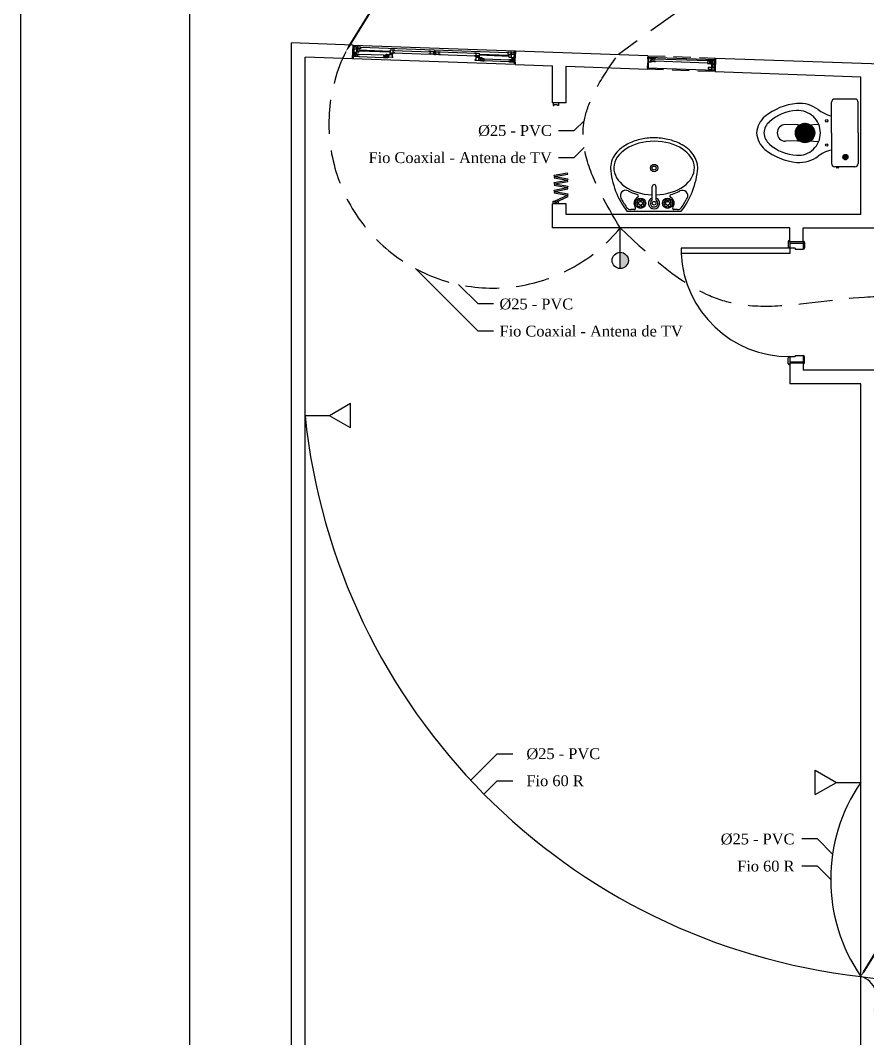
# Model space of a CAD drawing. Header units: millimetres. Extents: x 8900 to 13100, y 733 to 2533.
# Drawn here: x 8900 to 9525, y 1175 to 1927 of the extents above; entities that cross this region are included whole.
import ezdxf
from ezdxf.enums import TextEntityAlignment as Align

# ---------------------------------------------------------------- set-up
doc = ezdxf.new("R2010")
doc.units = ezdxf.units.MM
doc.linetypes.add('DASHED', pattern=[19.05, 12.7, -6.35])
doc.linetypes.add('HIDDEN', pattern=[0.375, 0.25, -0.125])
for name, color, linetype in [('001 - 0.350 Color', 1, 'Continuous'), ('002 - 0.150', 2, 'Continuous'), ('003 - 0.250', 3, 'Continuous'), ('004 - 0.350', 4, 'Continuous'), ('005 - 0.350 Color', 5, 'Continuous'), ('010 - 0.050', 10, 'Continuous'), ('014 - 1.000', 14, 'Continuous')]:
    doc.layers.add(name, color=color, linetype=linetype)
doc.styles.add('style1', font='BOOKOS.TTF')

msp = doc.modelspace()

# ---------------------------------------------------------------- hatches: boundary and pattern name
at = {"layer": '001 - 0.350 Color', "ltscale": 2.5}
msp.add_hatch(color=256, dxfattribs=at).paths.add_polyline_path([(9342.25, 1743.44, 1), (9342.25, 1755.44)])

# ---------------------------------------------------------------- linework, layer by layer
at = {"layer": '001 - 0.350 Color', "linetype": 'HIDDEN', "ltscale": 100}
msp.add_line((9446.07, 1977.23), (9340.86, 1901.46), dxfattribs=at)
at = {"layer": '001 - 0.350 Color', "ltscale": 2.5}
for p, q in [((9342.25, 1755.44), (9342.25, 1773.44)), ((9342.25, 1743.44), (9342.25, 1755.44))]:
    msp.add_line(p, q, dxfattribs=at)
msp.add_circle((9342.25, 1749.44), 6, dxfattribs=at)
at = {"layer": '001 - 0.350 Color', "linetype": 'HIDDEN', "ltscale": 100}
msp.add_arc((9248.5, 1850.16), 121.14, 153.86929, 320.70481, dxfattribs=at)
msp.add_open_spline([(9342.25, 1773.44), (9331.74, 1791.15), (9311.06, 1826), (9313.56, 1864.83), (9340.86, 1901.46)], degree=3, knots=[0, 0, 0, 0, 59.852186, 117.843369, 117.843369, 117.843369, 117.843369], dxfattribs=at)
msp.add_spline([(9342.25, 1773.44), (9421.91, 1718.8), (9555.57, 1721.27), (9657.25, 1658.44)], degree=3, dxfattribs=at)
at = {"layer": '002 - 0.150'}
for p, q in [((8899.75, 2184.45), (8899.75, 766.44)), ((9477.25, 1763.24), (9467.25, 1763.24)), ((9477.25, 1673.64), (9467.25, 1673.64))]:
    msp.add_line(p, q, dxfattribs=at)
at = {"layer": '002 - 0.150', "ltscale": 2.5}
for p, q in [((9099.75, 1057.94), (9099.75, 1909.94)), ((9145.13, 1908.33), (9099.75, 1909.94)), ((9265.05, 1904.09), (9362.62, 1900.7)), ((9109.75, 1069.94), (9109.75, 1899.58)), ((9144.77, 1898.33), (9109.75, 1899.58)), ((9412.59, 1898.79), (9645.12, 1890.49)), ((9264.7, 1894.06), (9292.25, 1893.07)), ((9292.25, 1865.74), (9292.25, 1893.07)), ((9302.25, 1892.72), (9362.27, 1890.57)), ((9302.25, 1865.74), (9302.25, 1892.72)), ((9412.23, 1888.79), (9519.75, 1884.96)), ((9519.75, 1783.44), (9519.75, 1884.96)), ((9302.25, 1865.74), (9292.25, 1865.74)), ((9292.25, 1773.44), (9292.25, 1791.14)), ((9302.25, 1791.14), (9292.25, 1791.14)), ((9302.25, 1783.44), (9302.25, 1791.14)), ((9519.75, 1783.44), (9302.25, 1783.44)), ((9467.25, 1773.44), (9292.25, 1773.44)), ((9467.25, 1763.24), (9467.25, 1773.44)), ((9477.25, 1773.44), (9672.25, 1773.44)), ((9477.25, 1763.24), (9477.25, 1773.44)), ((9467.25, 1673.64), (9467.25, 1658.44)), ((9477.25, 1673.64), (9477.25, 1668.44)), ((9529.75, 1668.44), (9477.25, 1668.44)), ((9519.75, 1658.44), (9467.25, 1658.44)), ((9519.75, 1069.94), (9519.75, 1658.44))]:
    msp.add_line(p, q, dxfattribs=at)
at = {"layer": '002 - 0.150', "linetype": 'Continuous'}
for p, q in [((9144.77, 1898.33), (9145.13, 1908.33)), ((9264.7, 1894.06), (9265.05, 1904.09))]:
    msp.add_line(p, q, dxfattribs=at)
at = {"layer": '002 - 0.150', "linetype": 'DASHED'}
for p, q in [((9362.62, 1900.57), (9362.27, 1890.57)), ((9362.62, 1900.57), (9412.59, 1898.79)), ((9412.59, 1898.79), (9412.23, 1888.79)), ((9412.23, 1888.79), (9362.27, 1890.57))]:
    msp.add_line(p, q, dxfattribs=at)
at = {"layer": '003 - 0.250', "ltscale": 2.5}
for p, q in [((9315.79, 1852.81), (9308.29, 1845.3)), ((9296.8, 1845.3), (9308.29, 1845.3)), ((9315.66, 1832.67), (9308.29, 1825.3)), ((9296.8, 1825.3), (9308.29, 1825.3)), ((9191.16, 1743.46), (9237.34, 1697.28)), ((9222.85, 1731.77), (9237.34, 1717.28)), ((9248.83, 1717.28), (9237.34, 1717.28)), ((9248.83, 1697.28), (9237.34, 1697.28)), ((9231.95, 1365.73), (9251.56, 1385.34)), ((9251.56, 1385.34), (9263.05, 1385.34)), ((9241.75, 1355.53), (9251.56, 1365.34)), ((9251.56, 1365.34), (9263.05, 1365.34)), ((9487.71, 1322.38), (9476.22, 1322.38)), ((9498.89, 1311.19), (9487.71, 1322.38)), ((9487.71, 1302.38), (9476.22, 1302.38)), ((9497.51, 1292.57), (9487.71, 1302.38))]:
    msp.add_line(p, q, dxfattribs=at)
at = {"layer": '004 - 0.350', "ltscale": 2.5}
for points in [[(9139.75, 1903.51, 0, 7.5, 0), (9151.57, 1922.65, 1.5, 1.5, 0), (9160.44, 1937.01, 1.5, 1.5, 0)], [(9519.75, 1220.94, 0, 7.5, 0), (9531.57, 1240.09, 1.5, 1.5, 0), (9540.44, 1254.44, 1.5, 1.5, 0)]]:
    msp.add_lwpolyline(points, format="xyseb", dxfattribs=at)
at = {"layer": '005 - 0.350 Color', "ltscale": 2.5}
for p, q in [((9143.34, 1643.76), (9127.75, 1634.76)), ((9143.34, 1625.76), (9143.34, 1643.76)), ((9127.75, 1634.76), (9109.75, 1634.76)), ((9143.34, 1625.76), (9127.75, 1634.76)), ((9486.16, 1355.19), (9486.16, 1373.19)), ((9486.16, 1373.19), (9501.75, 1364.19)), ((9486.16, 1355.19), (9501.75, 1364.19)), ((9501.75, 1364.19), (9519.75, 1364.19))]:
    msp.add_line(p, q, dxfattribs=at)
for centre, radius, start, end in [((9571.48, 1682.22), 464.16, 185.86793, 263.60093), ((9576.43, 1600.07), 383.34, 261.49722, 2.89852), ((9623.99, 1292.57), 126.47, 145.50605, 214.49395), ((9514.5, 1204.35), 17.41, 331.13771, 72.46518)]:
    msp.add_arc(centre, radius, start, end, dxfattribs=at)
at = {"layer": '010 - 0.050'}
for p, q in [((9145.13, 1908.33), (9265.05, 1904.05)), ((9145.77, 1905.7), (9147.87, 1905.63)), ((9147.97, 1906.91), (9145.82, 1906.99)), ((9145.82, 1906.99), (9147.97, 1906.91)), ((9149.62, 1904.81), (9172.45, 1904)), ((9149.62, 1904.23), (9172.43, 1903.42)), ((9150.77, 1906.81), (9259.31, 1902.94)), ((9174.7, 1902.78), (9202.13, 1901.8)), ((9174.76, 1904.48), (9202.19, 1903.5)), ((9238.24, 1901.65), (9260.32, 1900.87)), ((9262.11, 1902.84), (9264.27, 1902.77)), ((9264.7, 1894.06), (9144.77, 1898.33)), ((9149.43, 1899.95), (9167.6, 1899.31)), ((9238.22, 1901.07), (9260.28, 1900.29)), ((9260.16, 1896), (9241.99, 1896.65)), ((9264.22, 1901.48), (9262.12, 1901.55)), ((9498.11, 1843.55), (9498.11, 1866.17)), ((9515.37, 1868.55), (9500.49, 1868.55)), ((9517.75, 1843.55), (9517.75, 1866.17)), ((9473.22, 1849.5), (9464.07, 1849.67)), ((9471.44, 1843.25), (9478.88, 1850.69)), ((9471.45, 1844.1), (9478.02, 1850.67)), ((9471.46, 1842.97), (9479.16, 1850.67)), ((9471.61, 1841.98), (9480.14, 1850.52)), ((9471.7, 1845.48), (9476.64, 1850.43)), ((9471.86, 1841.1), (9481.02, 1850.26)), ((9472.21, 1840.31), (9481.81, 1849.92)), ((9472.63, 1839.6), (9482.53, 1849.5)), ((9472.72, 1847.64), (9474.49, 1849.41)), ((9473.12, 1838.95), (9483.18, 1849.01)), ((9473.22, 1848.98), (9488.63, 1849.99)), ((9473.22, 1849.5), (9478.09, 1849.83)), ((9474.66, 1849.53), (9474.92, 1849.27)), ((9475.38, 1849.94), (9476.62, 1848.7)), ((9476.9, 1849.55), (9478.33, 1848.13)), ((9477.06, 1850.53), (9477.76, 1849.84)), ((9478.06, 1850.68), (9479.46, 1849.27)), ((9479.75, 1850.12), (9481.17, 1848.7)), ((9481.05, 1850.25), (9485.28, 1846.02)), ((9481.45, 1849.55), (9482.87, 1848.13)), ((9471.43, 1843.66), (9472.64, 1842.45)), ((9471.53, 1844.71), (9472.07, 1844.16)), ((9471.79, 1842.17), (9473.21, 1840.75)), ((9472.05, 1846.46), (9473.21, 1845.29)), ((9472.36, 1845.01), (9473.78, 1843.59)), ((9472.44, 1847.2), (9472.64, 1847)), ((9472.93, 1847.85), (9474.35, 1846.43)), ((9472.93, 1843.3), (9474.35, 1841.88)), ((9473.22, 1848.98), (9473.22, 1843.55)), ((9473.22, 1838.13), (9473.22, 1843.55)), ((9473.42, 1848.49), (9473.78, 1848.13)), ((9473.5, 1846.14), (9474.92, 1844.72)), ((9473.5, 1841.6), (9474.92, 1840.18)), ((9473.67, 1838.36), (9483.76, 1848.46)), ((9474.06, 1848.99), (9475.48, 1847.57)), ((9474.06, 1844.44), (9475.48, 1843.02)), ((9474.28, 1837.84), (9484.28, 1847.84)), ((9474.63, 1847.28), (9476.05, 1845.86)), ((9474.63, 1842.74), (9476.05, 1841.32)), ((9474.97, 1837.39), (9484.74, 1847.16)), ((9475.2, 1845.58), (9476.62, 1844.16)), ((9475.72, 1837), (9485.12, 1846.41)), ((9475.72, 1837), (9485.12, 1846.41)), ((9475.77, 1848.42), (9477.19, 1847)), ((9475.77, 1843.87), (9477.19, 1842.45)), ((9476.34, 1846.71), (9477.76, 1845.29)), ((9476.34, 1842.17), (9477.76, 1840.75)), ((9476.55, 1836.7), (9485.43, 1845.57)), ((9476.9, 1845.01), (9478.33, 1843.59)), ((9477.47, 1847.85), (9478.89, 1846.43)), ((9477.47, 1843.3), (9478.89, 1841.88)), ((9477.48, 1836.49), (9485.63, 1844.65)), ((9478.04, 1846.14), (9479.46, 1844.72)), ((9478.04, 1841.6), (9479.46, 1840.18)), ((9478.53, 1836.41), (9485.72, 1843.59)), ((9478.61, 1848.99), (9480.03, 1847.57)), ((9478.61, 1844.44), (9480.03, 1843.02)), ((9479.18, 1847.28), (9480.6, 1845.86)), ((9479.18, 1842.74), (9480.6, 1841.32)), ((9479.75, 1845.58), (9481.17, 1844.16)), ((9479.77, 1836.51), (9485.62, 1842.36)), ((9480.31, 1848.42), (9481.73, 1847)), ((9480.31, 1843.87), (9481.73, 1842.45)), ((9480.88, 1846.71), (9482.3, 1845.29)), ((9480.88, 1842.17), (9482.3, 1840.75)), ((9481.45, 1845.01), (9482.87, 1843.59)), ((9482.02, 1847.85), (9483.44, 1846.43)), ((9482.02, 1843.3), (9483.44, 1841.88)), ((9482.59, 1846.14), (9484.01, 1844.72)), ((9482.59, 1841.6), (9484.01, 1840.18)), ((9483.16, 1848.99), (9484.24, 1847.9)), ((9483.16, 1844.44), (9484.58, 1843.02)), ((9483.72, 1847.28), (9485.14, 1845.86)), ((9483.72, 1842.74), (9485.14, 1841.32)), ((9484.29, 1845.58), (9485.69, 1844.18)), ((9484.86, 1843.87), (9485.7, 1843.03)), ((9485.43, 1842.17), (9485.56, 1842.04)), ((9498.11, 1843.55), (9498.11, 1820.93)), ((9517.75, 1843.55), (9517.75, 1820.93)), ((9473.22, 1837.6), (9464.07, 1837.44)), ((9472.36, 1840.46), (9473.78, 1839.04)), ((9473.22, 1838.13), (9488.69, 1837.11)), ((9473.22, 1837.6), (9478.09, 1837.28)), ((9474.06, 1839.89), (9475.48, 1838.47)), ((9474.63, 1838.19), (9475.89, 1836.93)), ((9475.2, 1841.03), (9476.62, 1839.61)), ((9475.77, 1839.33), (9477.19, 1837.91)), ((9476.34, 1837.62), (9477.46, 1836.5)), ((9476.9, 1840.46), (9478.33, 1839.04)), ((9477.47, 1838.76), (9478.89, 1837.34)), ((9478.04, 1837.05), (9478.68, 1836.41)), ((9478.61, 1839.89), (9480.03, 1838.47)), ((9479.18, 1838.19), (9480.6, 1836.77)), ((9479.75, 1841.03), (9481.17, 1839.61)), ((9479.75, 1841.03), (9482.91, 1837.87)), ((9480.31, 1839.33), (9481.73, 1837.91)), ((9480.88, 1837.62), (9481.48, 1837.03)), ((9481.38, 1836.98), (9485.14, 1840.75)), ((9481.45, 1840.46), (9482.87, 1839.04)), ((9482.02, 1838.76), (9482.91, 1837.87)), ((9483.16, 1839.89), (9484.07, 1838.98)), ((9484.29, 1841.03), (9484.96, 1840.36)), ((9506.43, 1825.72), (9508.31, 1827.6)), ((9506.44, 1825.52), (9508.52, 1827.59)), ((9506.45, 1825.94), (9508.09, 1827.58)), ((9506.47, 1825.33), (9508.7, 1827.56)), ((9506.5, 1826.21), (9507.82, 1827.53)), ((9506.51, 1825.16), (9508.87, 1827.52)), ((9506.56, 1825.01), (9509.03, 1827.47)), ((9506.63, 1824.86), (9509.17, 1827.41)), ((9506.64, 1826.55), (9507.48, 1827.39)), ((9506.64, 1826.56), (9509.21, 1824)), ((9506.7, 1824.72), (9509.31, 1827.33)), ((9506.72, 1826.7), (9509.34, 1824.08)), ((9506.78, 1824.59), (9509.44, 1827.25)), ((9506.8, 1826.82), (9509.47, 1824.16)), ((9506.87, 1824.48), (9509.56, 1827.16)), ((9506.9, 1826.94), (9509.58, 1824.25)), ((9506.97, 1824.36), (9509.67, 1827.06)), ((9507, 1827.05), (9509.69, 1824.36)), ((9507.08, 1824.26), (9509.77, 1826.95)), ((9507.11, 1827.15), (9509.79, 1824.47)), ((9507.2, 1824.17), (9509.86, 1826.83)), ((9507.23, 1827.24), (9509.88, 1824.58)), ((9507.32, 1824.08), (9509.95, 1826.71)), ((9507.35, 1827.33), (9509.97, 1824.71)), ((9507.46, 1824.01), (9510.03, 1826.58)), ((9507.49, 1827.4), (9510.04, 1824.85)), ((9507.63, 1827.47), (9510.11, 1824.99)), ((9507.79, 1827.52), (9510.16, 1825.15)), ((9507.96, 1827.56), (9510.2, 1825.32)), ((9508.14, 1827.59), (9510.23, 1825.5)), ((9508.34, 1827.6), (9510.24, 1825.7)), ((9508.57, 1827.59), (9510.23, 1825.92)), ((9508.83, 1827.54), (9510.18, 1826.19)), ((9509.16, 1827.41), (9510.05, 1826.52)), ((9506.43, 1825.72), (9508.36, 1823.79)), ((9506.44, 1825.92), (9508.56, 1823.8)), ((9506.44, 1825.5), (9508.14, 1823.8)), ((9506.48, 1826.1), (9508.74, 1823.83)), ((9506.49, 1825.25), (9507.89, 1823.84)), ((9506.52, 1826.27), (9508.91, 1823.88)), ((9506.58, 1826.42), (9509.06, 1823.93)), ((9506.59, 1824.93), (9507.57, 1823.95)), ((9507.6, 1823.94), (9510.09, 1826.43)), ((9507.75, 1823.88), (9510.15, 1826.28)), ((9507.92, 1823.84), (9510.19, 1826.11)), ((9508.1, 1823.81), (9510.23, 1825.93)), ((9508.29, 1823.79), (9510.24, 1825.74)), ((9508.51, 1823.8), (9510.23, 1825.52)), ((9508.76, 1823.84), (9510.19, 1825.27)), ((9509.07, 1823.94), (9510.09, 1824.96)), ((9515.37, 1818.55), (9500.49, 1818.55)), ((9501.7, 1818.55), (9501.7, 1817.98)), ((9503.3, 1817.98), (9501.7, 1817.98)), ((9503.06, 1817.74), (9501.93, 1817.74)), ((9503.3, 1818.55), (9503.3, 1817.98)), ((9515.37, 1818.55), (9515.37, 1818.55)), ((9515.37, 1818.55), (9515.37, 1818.55)), ((9365.88, 1794.01), (9365.88, 1804.01)), ((9368.63, 1804.01), (9368.63, 1794.01)), ((9355.97, 1791.98), (9355.22, 1791.98)), ((9355.96, 1791.29), (9355.22, 1791.29)), ((9356.94, 1792.96), (9356.94, 1793.69)), ((9356.94, 1790.32), (9356.94, 1789.57)), ((9357.63, 1792.95), (9357.63, 1793.69)), ((9357.63, 1790.31), (9357.63, 1789.57)), ((9358.6, 1791.29), (9359.34, 1791.29)), ((9358.61, 1791.98), (9359.34, 1791.98)), ((9375.9, 1791.98), (9375.16, 1791.98)), ((9375.89, 1791.29), (9375.16, 1791.29)), ((9376.88, 1792.96), (9376.88, 1793.69)), ((9376.88, 1790.32), (9376.88, 1789.57)), ((9377.56, 1792.95), (9377.56, 1793.69)), ((9377.56, 1790.31), (9377.56, 1789.57)), ((9378.54, 1791.29), (9379.28, 1791.29)), ((9378.55, 1791.98), (9379.28, 1791.98)), ((9387.05, 1785.44), (9347.45, 1785.44)), ((9352.51, 1786.93), (9350.19, 1786.93)), ((9384.31, 1786.93), (9381.99, 1786.93)), ((9466.25, 1763.44), (9466.25, 1759.44)), ((9467.25, 1762.24), (9477.25, 1762.24)), ((9477.25, 1763.24), (9477.25, 1757.74)), ((9478.25, 1762.74), (9478.25, 1758.74)), ((9467.25, 1758.44), (9387.25, 1758.44)), ((9387.25, 1758.44), (9387.25, 1754.44)), ((9467.25, 1754.44), (9387.25, 1754.44)), ((9467.25, 1758.44), (9467.25, 1758.44)), ((9471.25, 1758.44), (9471.25, 1757.74)), ((9471.25, 1757.74), (9477.25, 1757.74)), ((9477.25, 1757.74), (9477.25, 1757.74)), ((9466.25, 1673.44), (9466.25, 1677.44)), ((9467.25, 1678.44), (9467.25, 1673.64)), ((9467.25, 1678.44), (9471.25, 1678.44)), ((9471.25, 1679.14), (9477.25, 1679.14)), ((9471.25, 1679.14), (9471.25, 1678.44)), ((9477.25, 1679.14), (9477.25, 1673.64)), ((9478.25, 1674.14), (9478.25, 1678.14)), ((9467.25, 1674.64), (9477.25, 1674.64))]:
    msp.add_line(p, q, dxfattribs=at)
at = {"layer": '010 - 0.050', "ltscale": 0.5}
for p, q in [((9362.59, 1899.57), (9362.54, 1898.34)), ((9362.59, 1899.57), (9412.55, 1897.79)), ((9363.26, 1899.55), (9362.59, 1899.57)), ((9362.59, 1898.29), (9362.62, 1898.29)), ((9362.67, 1898.34), (9362.69, 1898.76)), ((9362.7, 1898.99), (9362.71, 1899.39)), ((9363.15, 1898.92), (9362.74, 1898.93)), ((9362.74, 1898.8), (9363.16, 1898.79)), ((9362.76, 1899.43), (9363.16, 1899.42)), ((9363.16, 1898.79), (9362.93, 1892.31)), ((9363.04, 1892.18), (9363.18, 1896.05)), ((9363.2, 1898.97), (9363.15, 1898.92)), ((9363.16, 1899.42), (9363.21, 1899.37)), ((9363.18, 1896.05), (9364.98, 1895.98)), ((9363.28, 1898.91), (9363.2, 1898.97)), ((9363.21, 1899.37), (9363.3, 1899.41)), ((9363.28, 1898.83), (9363.28, 1898.91)), ((9365.08, 1898.77), (9363.28, 1898.83)), ((9363.3, 1899.41), (9363.3, 1899.49)), ((9364.73, 1896.11), (9364.75, 1896.64)), ((9364.83, 1896.11), (9364.73, 1896.11)), ((9364.75, 1896.64), (9364.85, 1896.64)), ((9364.81, 1898.13), (9364.82, 1898.66)), ((9364.91, 1898.12), (9364.81, 1898.13)), ((9364.82, 1898.66), (9364.92, 1898.66)), ((9364.84, 1896.22), (9364.83, 1896.11)), ((9364.89, 1896.22), (9364.84, 1896.22)), ((9364.85, 1896.64), (9364.85, 1896.53)), ((9364.85, 1896.53), (9364.9, 1896.53)), ((9364.91, 1898.23), (9364.91, 1898.12)), ((9364.96, 1898.23), (9364.91, 1898.23)), ((9364.92, 1898.66), (9364.92, 1898.54)), ((9364.92, 1898.54), (9364.97, 1898.54)), ((9364.93, 1896.1), (9364.94, 1896.16)), ((9365.03, 1896.1), (9364.93, 1896.1)), ((9364.95, 1896.57), (9365.01, 1898.18)), ((9365.02, 1898.65), (9365.12, 1898.65)), ((9365.02, 1898.59), (9365.02, 1898.65)), ((9365.03, 1896.03), (9365.03, 1896.1)), ((9365.12, 1898.65), (9365.13, 1898.72)), ((9365.27, 1896.17), (9365.28, 1896.67)), ((9365.36, 1896.11), (9365.31, 1896.11)), ((9365.33, 1898.07), (9365.35, 1898.56)), ((9365.34, 1896.71), (9365.36, 1896.71)), ((9365.37, 1896.25), (9365.36, 1896.11)), ((9368.17, 1896.15), (9365.37, 1896.25)), ((9365.4, 1898.01), (9365.38, 1898.01)), ((9365.4, 1896.66), (9365.39, 1896.37)), ((9365.39, 1896.37), (9365.9, 1896.35)), ((9365.4, 1898.61), (9365.45, 1898.61)), ((9365.45, 1898.61), (9365.45, 1898.47)), ((9365.45, 1898.47), (9368.25, 1898.37)), ((9365.46, 1898.35), (9365.45, 1898.06)), ((9365.97, 1898.33), (9365.46, 1898.35)), ((9365.9, 1896.35), (9365.97, 1898.33)), ((9367.14, 1898.29), (9367.07, 1896.31)), ((9367.07, 1896.31), (9368.15, 1896.27)), ((9368.22, 1898.25), (9367.14, 1898.29)), ((9368.15, 1896.27), (9368.17, 1896.66)), ((9368.17, 1896.66), (9368.29, 1896.66)), ((9368.21, 1897.86), (9368.22, 1898.25)), ((9368.33, 1897.86), (9368.21, 1897.86)), ((9368.29, 1896.66), (9368.27, 1896.25)), ((9406.65, 1895.04), (9368.28, 1896.41)), ((9368.34, 1898.27), (9368.33, 1897.86)), ((9406.71, 1896.74), (9368.34, 1898.11)), ((9406.66, 1895.29), (9406.65, 1894.88)), ((9406.78, 1895.29), (9406.66, 1895.29)), ((9406.72, 1896.9), (9406.7, 1896.49)), ((9406.7, 1896.49), (9406.82, 1896.49)), ((9406.74, 1894.78), (9409.54, 1894.68)), ((9406.77, 1894.9), (9406.78, 1895.29)), ((9407.85, 1894.86), (9406.77, 1894.9)), ((9409.62, 1896.9), (9406.82, 1897)), ((9406.82, 1896.49), (9406.84, 1896.87)), ((9406.84, 1896.87), (9407.92, 1896.84)), ((9407.92, 1896.84), (9407.85, 1894.86)), ((9409.02, 1894.82), (9409.09, 1896.79)), ((9409.53, 1894.8), (9409.02, 1894.82)), ((9409.09, 1896.79), (9409.6, 1896.78)), ((9409.15, 1894.69), (9409.14, 1894.42)), ((9409.28, 1894.23), (9409.5, 1894.16)), ((9409.5, 1894.16), (9409.43, 1892.02)), ((9409.52, 1894.54), (9409.52, 1894.68)), ((9409.74, 1894.47), (9409.52, 1894.54)), ((9409.54, 1895.09), (9409.53, 1894.8)), ((9409.54, 1894.68), (9409.54, 1894.54)), ((9409.54, 1894.54), (9409.59, 1894.54)), ((9409.6, 1896.78), (9409.59, 1896.49)), ((9409.61, 1895.13), (9409.59, 1895.14)), ((9409.63, 1897.04), (9409.62, 1896.9)), ((9409.68, 1897.03), (9409.63, 1897.04)), ((9409.63, 1896.43), (9409.65, 1896.43)), ((9409.64, 1894.58), (9409.66, 1895.08)), ((9409.71, 1896.48), (9409.72, 1896.98)), ((9409.93, 1894.18), (9409.79, 1890.39)), ((9409.8, 1892), (9409.88, 1894.28)), ((9409.86, 1894.43), (9409.87, 1894.5)), ((9409.87, 1894.5), (9409.97, 1894.5)), ((9411.71, 1894.31), (9409.91, 1894.38)), ((9410.33, 1894.16), (9409.93, 1894.18)), ((9409.96, 1897.05), (9409.96, 1897.12)), ((9410.06, 1897.05), (9409.96, 1897.05)), ((9409.97, 1894.5), (9409.97, 1894.56)), ((9409.98, 1894.97), (9410.04, 1896.57)), ((9410.01, 1897.17), (9411.81, 1897.1)), ((9410.02, 1894.61), (9410.07, 1894.6)), ((9410.08, 1894.91), (9410.03, 1894.92)), ((9410.05, 1896.98), (9410.06, 1897.05)), ((9410.07, 1894.6), (9410.07, 1894.49)), ((9410.07, 1894.49), (9410.17, 1894.49)), ((9410.08, 1895.03), (9410.08, 1894.91)), ((9410.18, 1895.02), (9410.08, 1895.03)), ((9410.09, 1896.62), (9410.14, 1896.62)), ((9410.15, 1896.93), (9410.1, 1896.93)), ((9410.14, 1896.62), (9410.14, 1896.51)), ((9410.14, 1896.51), (9410.24, 1896.51)), ((9410.16, 1897.04), (9410.15, 1896.93)), ((9410.26, 1897.04), (9410.16, 1897.04)), ((9410.17, 1894.49), (9410.18, 1895.02)), ((9410.19, 1890.38), (9410.33, 1894.16)), ((9410.24, 1896.51), (9410.26, 1897.04)), ((9410.41, 1897.03), (9410.32, 1894.48)), ((9410.32, 1894.48), (9411.71, 1894.43)), ((9410.33, 1894.16), (9410.58, 1894.15)), ((9411.81, 1896.98), (9410.41, 1897.03)), ((9410.51, 1891.96), (9410.59, 1894.35)), ((9410.59, 1894.35), (9411.71, 1894.31)), ((9411.57, 1890.45), (9411.71, 1894.31)), ((9411.93, 1897.05), (9411.7, 1890.57)), ((9411.71, 1894.43), (9411.81, 1896.98)), ((9411.81, 1897.18), (9411.9, 1897.23)), ((9411.81, 1897.1), (9411.81, 1897.18)), ((9411.83, 1897.68), (9411.83, 1897.76)), ((9411.91, 1897.63), (9411.83, 1897.68)), ((9411.88, 1897.81), (9412.55, 1897.79)), ((9411.9, 1897.23), (9411.95, 1897.18)), ((9411.97, 1897.68), (9411.91, 1897.63)), ((9412.35, 1897.03), (9411.93, 1897.05)), ((9411.95, 1897.18), (9412.35, 1897.16)), ((9412.37, 1897.66), (9411.97, 1897.68)), ((9412.38, 1896.56), (9412.4, 1896.98)), ((9412.4, 1897.21), (9412.42, 1897.61)), ((9412.46, 1896.51), (9412.43, 1896.51)), ((9412.55, 1897.79), (9412.51, 1896.56)), ((9362.34, 1892.8), (9362.3, 1891.57)), ((9362.3, 1891.57), (9412.27, 1889.79)), ((9362.3, 1891.57), (9362.97, 1891.55)), ((9362.43, 1892.85), (9362.4, 1892.85)), ((9362.44, 1891.75), (9362.45, 1892.15)), ((9362.46, 1892.38), (9362.47, 1892.8)), ((9362.89, 1891.68), (9362.49, 1891.7)), ((9362.5, 1892.2), (9362.91, 1892.18)), ((9362.93, 1892.31), (9362.51, 1892.33)), ((9362.94, 1891.73), (9362.89, 1891.68)), ((9362.91, 1892.18), (9362.95, 1892.13)), ((9363.02, 1891.68), (9362.94, 1891.73)), ((9362.95, 1892.13), (9363.04, 1892.18)), ((9363.02, 1891.6), (9363.02, 1891.68)), ((9407.41, 1890.76), (9407.44, 1891.76)), ((9409.38, 1890.61), (9407.73, 1890.45)), ((9407.79, 1892.05), (9409.42, 1891.77)), ((9409.43, 1892.02), (9409.8, 1892)), ((9409.59, 1890.4), (9409.79, 1890.39)), ((9409.65, 1891.96), (9409.85, 1891.95)), ((9409.79, 1890.39), (9410.19, 1890.38)), ((9410.27, 1892.56), (9409.87, 1892.58)), ((9410.26, 1892.16), (9410.51, 1892.16)), ((9411.62, 1891.92), (9410.51, 1891.96)), ((9411.55, 1889.95), (9411.64, 1889.99)), ((9411.55, 1889.87), (9411.55, 1889.95)), ((9411.66, 1890.39), (9411.57, 1890.45)), ((9412.27, 1889.79), (9411.6, 1889.82)), ((9411.64, 1889.99), (9411.69, 1889.94)), ((9411.71, 1890.44), (9411.66, 1890.39)), ((9411.69, 1889.94), (9412.09, 1889.93)), ((9411.7, 1890.57), (9412.12, 1890.56)), ((9412.11, 1890.43), (9411.71, 1890.44)), ((9412.15, 1889.98), (9412.16, 1890.38)), ((9412.17, 1890.61), (9412.18, 1891.03)), ((9412.23, 1891.07), (9412.26, 1891.07)), ((9412.31, 1891.02), (9412.27, 1889.79))]:
    msp.add_line(p, q, dxfattribs=at)
at = {"layer": '010 - 0.050', "ltscale": 2.5}
for p, q in [((9292.75, 1865.74), (9292.75, 1863.74)), ((9293.25, 1863.74), (9293.96, 1864.45)), ((9293.96, 1864.45), (9295.54, 1864.45)), ((9296.25, 1863.74), (9295.54, 1864.45)), ((9296.75, 1865.74), (9296.75, 1863.74)), ((9292.75, 1863.74), (9293.25, 1863.74)), ((9296.75, 1863.74), (9296.25, 1863.74)), ((9293.53, 1812.29), (9303.38, 1814.03)), ((9293.7, 1811.31), (9293.53, 1812.29)), ((9293.7, 1811.31), (9303.55, 1813.05)), ((9303.55, 1813.05), (9303.38, 1814.03)), ((9293.7, 1811.31), (9293.53, 1810.32)), ((9293.53, 1810.32), (9303.38, 1808.59)), ((9293.53, 1806.85), (9303.38, 1808.59)), ((9293.7, 1805.87), (9293.53, 1806.85)), ((9293.7, 1805.87), (9293.53, 1804.88)), ((9293.53, 1804.88), (9303.38, 1803.14)), ((9293.7, 1811.31), (9303.55, 1809.57)), ((9293.7, 1805.87), (9303.55, 1807.6)), ((9293.7, 1805.87), (9303.55, 1804.13)), ((9303.55, 1809.57), (9303.38, 1808.59)), ((9303.55, 1807.6), (9303.38, 1808.59)), ((9303.55, 1804.13), (9303.38, 1803.14)), ((9293.53, 1801.41), (9303.38, 1803.14)), ((9293.7, 1800.42), (9293.53, 1801.41)), ((9293.7, 1800.42), (9293.53, 1799.44)), ((9293.53, 1799.44), (9303.38, 1797.7)), ((9293.7, 1800.42), (9303.55, 1802.16)), ((9293.7, 1800.42), (9303.55, 1798.69)), ((9294.33, 1793.34), (9303.39, 1797.57)), ((9294.75, 1792.44), (9303.81, 1796.66)), ((9303.55, 1802.16), (9303.38, 1803.14)), ((9303.55, 1798.69), (9303.38, 1797.7)), ((9303.81, 1796.66), (9303.39, 1797.57)), ((9292.75, 1791.14), (9292.75, 1793.14)), ((9292.75, 1793.14), (9293.25, 1793.14)), ((9293.25, 1793.14), (9293.96, 1792.44)), ((9293.96, 1792.44), (9295.54, 1792.44)), ((9294.75, 1792.44), (9294.33, 1793.34)), ((9296.25, 1793.14), (9295.54, 1792.44)), ((9296.75, 1793.14), (9296.25, 1793.14)), ((9296.75, 1791.14), (9296.75, 1793.14)), ((9467.25, 1763.24), (9467.25, 1758.44)), ((9467.25, 1758.44), (9467.25, 1754.44)), ((9471.25, 1758.44), (9467.25, 1758.44))]:
    msp.add_line(p, q, dxfattribs=at)
at = {"layer": '010 - 0.050'}
for points in [[(9145.66, 1902.36), (9146.66, 1902.33), (9146.66, 1902.47), (9145.66, 1902.5), (9145.82, 1907.02), (9147.08, 1906.98), (9147.09, 1907.12), (9145.83, 1907.16), (9145.74, 1907.21), (9145.69, 1907.17), (9145.23, 1907.18), (9145.25, 1907.68), (9145.71, 1907.67), (9145.76, 1907.61), (9145.84, 1907.66), (9145.85, 1907.8), (9145.11, 1907.83), (9145.06, 1906.55), (9145.2, 1906.54), (9145.22, 1907.04), (9145.67, 1907.03), (9145.41, 1899.59), (9144.96, 1899.61), (9144.97, 1900.11), (9144.83, 1900.11), (9144.79, 1898.83), (9145.53, 1898.81), (9145.53, 1898.95), (9145.45, 1899), (9145.4, 1898.95), (9144.93, 1898.97), (9144.95, 1899.47), (9145.42, 1899.45), (9145.46, 1899.4), (9145.55, 1899.45), (9145.59, 1900.47), (9146.59, 1900.43), (9146.59, 1900.57), (9145.59, 1900.61)], [(9264.1, 1898.14), (9263.1, 1898.17), (9263.11, 1898.31), (9264.11, 1898.28), (9264.27, 1902.8), (9263.01, 1902.84), (9263.01, 1902.98), (9264.27, 1902.94), (9264.36, 1902.98), (9264.41, 1902.93), (9264.87, 1902.91), (9264.89, 1903.41), (9264.43, 1903.43), (9264.37, 1903.38), (9264.29, 1903.44), (9264.29, 1903.58), (9265.03, 1903.55), (9264.99, 1902.27), (9264.85, 1902.28), (9264.87, 1902.77), (9264.42, 1902.79), (9264.15, 1895.36), (9264.6, 1895.34), (9264.62, 1895.84), (9264.76, 1895.83), (9264.71, 1894.56), (9263.97, 1894.58), (9263.98, 1894.72), (9264.07, 1894.77), (9264.12, 1894.72), (9264.58, 1894.7), (9264.6, 1895.2), (9264.13, 1895.22), (9264.08, 1895.17), (9264, 1895.22), (9264.03, 1896.24), (9263.03, 1896.28), (9263.04, 1896.42), (9264.04, 1896.38)]]:
    msp.add_lwpolyline(points, close=True, dxfattribs=at)
for points in [[(9145.69, 1903.3), (9149.2, 1903.18, 0.357337), (9149.5, 1903.41, 0.099331), (9149.57, 1905.33, 0.357337), (9149.28, 1905.58), (9148.33, 1905.61)], [(9148.53, 1905.63), (9148.33, 1905.64), (9148.39, 1907.22), (9148.59, 1907.21), (9148.58, 1907.13, 0.453094), (9148.75, 1906.98), (9150.44, 1907.14, -0.453094), (9150.77, 1906.83), (9150.74, 1905.83, -0.453094), (9150.39, 1905.55), (9148.71, 1905.83, 0.453094), (9148.53, 1905.69), (9148.53, 1905.63)], [(9261.47, 1901.6), (9261.67, 1901.6), (9261.72, 1903.17), (9261.52, 1903.18), (9261.52, 1903.1, -0.453094), (9261.35, 1902.96), (9259.66, 1903.24, 0.453094), (9259.31, 1902.96), (9259.28, 1901.96, 0.453094), (9259.61, 1901.65), (9261.3, 1901.81, -0.453094), (9261.47, 1901.66), (9261.47, 1901.6)], [(9264.13, 1899.08), (9260.63, 1899.2, -0.357337), (9260.34, 1899.46, -0.099331), (9260.41, 1901.37, -0.357337), (9260.71, 1901.6), (9261.67, 1901.57)]]:
    msp.add_lwpolyline(points, format="xyb", dxfattribs=at)
for points in [[(9146.78, 1902.32), (9146.98, 1902.32), (9146.97, 1901.97), (9147.22, 1901.96), (9147.22, 1902.06), (9147.1, 1902.06), (9147.1, 1902.31), (9147.65, 1902.29), (9147.65, 1902.04), (9147.52, 1902.05), (9147.52, 1901.95), (9147.76, 1901.94), (9147.78, 1902.41), (9146.66, 1902.45), (9146.65, 1902.29), (9146.5, 1902.29), (9146.5, 1902.32), (9146.26, 1902.33), (9145.9, 1902.25, 1), (9145.92, 1902.13), (9146.27, 1902.21), (9146.65, 1902.2), (9146.6, 1900.7), (9146.21, 1900.71), (9145.88, 1900.82, 1), (9145.84, 1900.7), (9146.19, 1900.59), (9146.44, 1900.59), (9146.44, 1900.62), (9146.59, 1900.61), (9146.59, 1900.45), (9146.71, 1900.45)], [(9173.5, 1902.2), (9173.49, 1902.1), (9173.37, 1902.11), (9173.36, 1901.98), (9173.91, 1901.96), (9173.92, 1902.09), (9173.79, 1902.09), (9173.8, 1902.19), (9174.35, 1902.17, -0.414214), (9174.67, 1901.83), (9174.55, 1901.84), (9174.55, 1901.84, 0.414214), (9174.35, 1902.05), (9174.05, 1902.06), (9173.96, 1899.45), (9174.25, 1899.44, 0.414214), (9174.47, 1899.64), (9174.47, 1899.64), (9174.59, 1899.64), (9174.59, 1899.64, -0.414214), (9174.25, 1899.32), (9170.47, 1899.46), (9170.47, 1899.58), (9171.67, 1899.54), (9171.73, 1901.29), (9170.53, 1901.34), (9170.54, 1901.46), (9173.91, 1901.34), (9173.92, 1901.79), (9173.23, 1901.87), (9173.23, 1902.04), (9172.59, 1902.11, -0.957391), (9172.6, 1902.23)], [(9173.83, 1901.81, 0.957391), (9173.84, 1901.93), (9173.24, 1902, -0.388979), (9173.2, 1902.05), (9173.2, 1902.13, 0.39085), (9173.16, 1902.18), (9172.58, 1902.25, -0.39085), (9172.54, 1902.3), (9172.55, 1902.66, -0.414214), (9172.6, 1902.7), (9175.89, 1902.59), (9175.9, 1902.71), (9174.7, 1902.75), (9174.76, 1904.51), (9175.96, 1904.47), (9175.96, 1904.59), (9172.47, 1904.71), (9172.38, 1902.03, 0.414214), (9172.54, 1901.86), (9172.65, 1901.85), (9172.65, 1901.95), (9172.53, 1901.96), (9172.53, 1902.09), (9173.08, 1902.07), (9173.08, 1901.94), (9172.95, 1901.94), (9172.95, 1901.84)], [(9204.42, 1901.74), (9204.63, 1901.51, 0.668179), (9204.71, 1901.55), (9204.73, 1902.11), (9204.85, 1902.1), (9204.85, 1901.96), (9205.08, 1901.99), (9205.08, 1902.07, -0.668179), (9205.13, 1902.09), (9205.21, 1902.01), (9205.66, 1902.07, -1), (9205.68, 1901.96), (9204.84, 1901.83), (9204.83, 1901.35), (9204.6, 1901.36), (9204.41, 1901.57), (9200.92, 1901.69), (9200.93, 1901.81), (9202.13, 1901.77), (9202.19, 1903.53), (9200.99, 1903.57), (9200.99, 1903.69), (9204.48, 1903.57), (9204.69, 1903.76), (9204.91, 1903.75), (9204.89, 1903.27), (9205.72, 1903.09, -1), (9205.69, 1902.98), (9205.24, 1903.07), (9205.17, 1903, -0.668179), (9205.12, 1903.03), (9205.12, 1903.1), (9204.89, 1903.15), (9204.89, 1903), (9204.77, 1903.01), (9204.79, 1903.57, 0.668179), (9204.7, 1903.61), (9204.48, 1903.4)], [(9205.9, 1903.53), (9205.89, 1903.22), (9205.77, 1903.22), (9205.78, 1903.37), (9205.65, 1903.38), (9205.66, 1903.48), (9205.78, 1903.47), (9205.79, 1903.6), (9205.24, 1903.62), (9205.23, 1903.49), (9205.36, 1903.49), (9205.35, 1903.39), (9205.11, 1903.4), (9205.12, 1903.75), (9206.01, 1903.71), (9206.21, 1903.51), (9209.69, 1903.38), (9209.69, 1903.26), (9208.49, 1903.3), (9208.43, 1901.55), (9209.63, 1901.5), (9209.62, 1901.38), (9206.14, 1901.51), (9205.93, 1901.32), (9205.04, 1901.35), (9205.05, 1901.7), (9205.29, 1901.69), (9205.29, 1901.59), (9205.17, 1901.59), (9205.16, 1901.46), (9205.71, 1901.44), (9205.71, 1901.57), (9205.59, 1901.58), (9205.59, 1901.68), (9205.72, 1901.67), (9205.72, 1901.82), (9205.84, 1901.82), (9205.83, 1901.51, 0.668179), (9205.92, 1901.47), (9206.14, 1901.68), (9206.2, 1903.34), (9205.99, 1903.56, 0.668179)], [(9234.71, 1900.61), (9235.91, 1900.57), (9235.97, 1902.32), (9234.77, 1902.37), (9234.78, 1902.49), (9238.26, 1902.36), (9238.17, 1899.68, -0.414214), (9237.99, 1899.52), (9237.89, 1899.52), (9237.89, 1899.62), (9238.02, 1899.62), (9238.02, 1899.75), (9237.47, 1899.77), (9237.47, 1899.64), (9237.59, 1899.64), (9237.59, 1899.54), (9236.7, 1899.57, -0.957391), (9236.7, 1899.69), (9237.3, 1899.72, 0.388979), (9237.35, 1899.77), (9237.35, 1899.84, -0.39085), (9237.4, 1899.89), (9237.98, 1899.92, 0.39085), (9238.03, 1899.97), (9238.04, 1900.32, 0.414214), (9237.99, 1900.37), (9234.7, 1900.49)], [(9170.42, 1901.34), (9170.21, 1901.35), (9170.19, 1901), (9169.95, 1901.01), (9169.95, 1901.11), (9170.08, 1901.1), (9170.09, 1901.35), (9169.54, 1901.37), (9169.53, 1901.12), (9169.65, 1901.12), (9169.65, 1901.02), (9169.4, 1901.03), (9169.42, 1901.5), (9170.54, 1901.46), (9170.53, 1901.3), (9170.68, 1901.29), (9170.68, 1901.32), (9170.93, 1901.31), (9171.29, 1901.2, -1), (9171.25, 1901.09), (9170.91, 1901.19), (9170.53, 1901.21), (9170.48, 1899.71), (9170.86, 1899.69), (9171.2, 1899.77, -1), (9171.23, 1899.66), (9170.87, 1899.57), (9170.62, 1899.58), (9170.62, 1899.61), (9170.47, 1899.62), (9170.47, 1899.46), (9170.35, 1899.46)], [(9236.32, 1899.96), (9236.31, 1899.86), (9236.44, 1899.86), (9236.43, 1899.73), (9235.88, 1899.75), (9235.89, 1899.88), (9236.01, 1899.87), (9236.02, 1899.97), (9235.46, 1899.99, 0.414214), (9235.13, 1899.68), (9235.25, 1899.67), (9235.25, 1899.67, -0.414214), (9235.46, 1899.87), (9235.75, 1899.86), (9235.66, 1897.25), (9235.37, 1897.26, -0.414214), (9235.17, 1897.48), (9235.17, 1897.48), (9235.05, 1897.48), (9235.05, 1897.48, 0.414214), (9235.36, 1897.14), (9239.14, 1897.01), (9239.15, 1897.13), (9237.95, 1897.17), (9238.01, 1898.93), (9239.21, 1898.89), (9239.22, 1899.01), (9235.85, 1899.13), (9235.86, 1899.58), (9236.57, 1899.61), (9236.57, 1899.78), (9237.22, 1899.81, 0.957391), (9237.22, 1899.93)], [(9239.33, 1898.88), (9239.54, 1898.88), (9239.53, 1898.53), (9239.77, 1898.52), (9239.78, 1898.62), (9239.65, 1898.62), (9239.66, 1898.87), (9240.21, 1898.85), (9240.2, 1898.6), (9240.08, 1898.61), (9240.07, 1898.51), (9240.32, 1898.5), (9240.33, 1898.97), (9239.22, 1899.01), (9239.21, 1898.85), (9239.06, 1898.85), (9239.06, 1898.88), (9238.81, 1898.89), (9238.45, 1898.81, 1), (9238.48, 1898.69), (9238.82, 1898.77), (9239.21, 1898.76), (9239.15, 1897.26), (9238.77, 1897.27), (9238.43, 1897.38, 1), (9238.4, 1897.26), (9238.75, 1897.15), (9239, 1897.14), (9239, 1897.17), (9239.15, 1897.17), (9239.14, 1897.01), (9239.26, 1897)], [(9262.98, 1898.18), (9262.77, 1898.19), (9262.76, 1897.84), (9262.51, 1897.85), (9262.52, 1897.95), (9262.64, 1897.94), (9262.65, 1898.19), (9262.1, 1898.21), (9262.09, 1897.96), (9262.22, 1897.96), (9262.21, 1897.86), (9261.97, 1897.87), (9261.99, 1898.33), (9263.11, 1898.29), (9263.1, 1898.13), (9263.25, 1898.13), (9263.25, 1898.16), (9263.5, 1898.15), (9263.85, 1898.04, -1), (9263.82, 1897.93), (9263.48, 1898.03), (9263.1, 1898.05), (9263.04, 1896.55), (9263.43, 1896.53), (9263.77, 1896.61, -1), (9263.8, 1896.49), (9263.44, 1896.41), (9263.19, 1896.42), (9263.19, 1896.45), (9263.04, 1896.46), (9263.03, 1896.3), (9262.91, 1896.3)]]:
    msp.add_lwpolyline(points, format="xyb", close=True, dxfattribs=at)
for points in [[(9146.98, 1901.64), (9149.49, 1901.55), (9149.47, 1901.15), (9149.36, 1901.16), (9149.37, 1901.44), (9148.29, 1901.47), (9148.24, 1900.12), (9149.32, 1900.08), (9149.33, 1900.36), (9149.45, 1900.35), (9149.43, 1899.95), (9146.12, 1900.07), (9146.13, 1900.19)], [(9146.13, 1900.19), (9147.13, 1900.16), (9147.18, 1901.51), (9146.98, 1901.52), (9146.98, 1901.64)], [(9148.25, 1903.41), (9147.85, 1903.43), (9147.99, 1907.23), (9148.39, 1907.22), (9148.25, 1903.41)], [(9208.49, 1903.3), (9235.97, 1902.32)], [(9261.59, 1899.37), (9261.99, 1899.36), (9262.12, 1903.16), (9261.72, 1903.17), (9261.59, 1899.37)], [(9167.66, 1900.9), (9149.49, 1901.55)], [(9170.91, 1899.31), (9169.91, 1899.34), (9169.96, 1900.7), (9170.16, 1900.69), (9170.17, 1900.81), (9167.66, 1900.9), (9167.64, 1900.5), (9167.76, 1900.5), (9167.77, 1900.78), (9168.85, 1900.74), (9168.8, 1899.38), (9167.72, 1899.42), (9167.73, 1899.7), (9167.61, 1899.7), (9167.6, 1899.31), (9170.91, 1899.19), (9170.91, 1899.31)], [(9208.43, 1901.55), (9235.91, 1900.57)], [(9238.69, 1896.89), (9239.69, 1896.85), (9239.74, 1898.21), (9239.54, 1898.22), (9239.54, 1898.34), (9242.05, 1898.25), (9242.04, 1897.85), (9241.92, 1897.85), (9241.93, 1898.13), (9240.85, 1898.17), (9240.8, 1896.81), (9241.88, 1896.78), (9241.89, 1897.06), (9242.01, 1897.05), (9241.99, 1896.65), (9238.69, 1896.77), (9238.69, 1896.89)], [(9242.05, 1898.25), (9260.22, 1897.6)], [(9262.73, 1897.51), (9260.22, 1897.6), (9260.2, 1897.2), (9260.32, 1897.2), (9260.33, 1897.48), (9261.41, 1897.44), (9261.37, 1896.08), (9260.29, 1896.12), (9260.3, 1896.4), (9260.18, 1896.4), (9260.16, 1896), (9263.47, 1895.89), (9263.47, 1896.01)], [(9263.47, 1896.01), (9262.47, 1896.04), (9262.52, 1897.4), (9262.72, 1897.39), (9262.73, 1897.51)]]:
    msp.add_lwpolyline(points, dxfattribs=at)
for centre, radius in [((9478.57, 1843.55), 7.14), ((9494.62, 1852.48), 0.893), ((9494.62, 1834.62), 0.893), ((9508.34, 1825.69), 1.9), ((9367.26, 1817.62), 2.73), ((9367.26, 1817.62), 1.45), ((9357.28, 1791.63), 3.78), ((9354.53, 1791.63), 0.769), ((9357.28, 1791.63), 1.38), ((9357.28, 1794.38), 0.769), ((9357.28, 1788.88), 0.769), ((9360.03, 1791.63), 0.769), ((9367.25, 1791.63), 1.38), ((9377.22, 1791.63), 3.78), ((9374.47, 1791.63), 0.769), ((9377.22, 1791.63), 1.38), ((9377.22, 1794.38), 0.769), ((9377.22, 1788.88), 0.769), ((9379.97, 1791.63), 0.769)]:
    msp.add_circle(centre, radius, dxfattribs=at)
at = {"layer": '010 - 0.050', "ltscale": 0.5}
for centre, radius, start, end in [((9362.59, 1898.34), 0.05, 177.9571, 267.9571), ((9362.62, 1898.34), 0.05, 267.9571, 357.9571), ((9362.74, 1898.75), 0.0491, 86.96289, 177.9571), ((9362.75, 1898.98), 0.05, 177.2397, 267.9571), ((9362.76, 1899.38), 0.0494, 87.23094, 177.9571), ((9363.25, 1899.5), 0.05, 357.95771, 87.94379), ((9364.89, 1896.17), 0.05, 357.96022, 87.93881), ((9364.9, 1896.58), 0.05, 267.94661, 357.96759), ((9364.96, 1898.18), 0.05, 357.94661, 87.96759), ((9364.97, 1898.59), 0.05, 267.97539, 357.95398), ((9364.98, 1896.03), 0.05, 267.9571, 357.9571), ((9365.08, 1898.72), 0.05, 357.9571, 87.9571), ((9365.32, 1896.16), 0.05, 177.96815, 267.95288), ((9365.33, 1896.66), 0.05, 87.9571, 177.9571), ((9365.38, 1898.06), 0.05, 177.9571, 267.9571), ((9365.4, 1898.56), 0.05, 87.95871, 177.9571), ((9365.35, 1896.66), 0.05, 357.9571, 87.9571), ((9365.4, 1898.06), 0.05, 267.9571, 357.9571), ((9368.17, 1896.25), 0.101, 268.41932, 357.9571), ((9368.24, 1898.27), 0.0992, 357.00407, 87.9571), ((9406.75, 1894.88), 0.101, 177.9571, 267.49488), ((9406.82, 1896.9), 0.0992, 87.9571, 178.91013), ((9409.34, 1894.42), 0.2, 177.9571, 252.9571), ((9409.59, 1895.09), 0.05, 87.9571, 177.9571), ((9409.64, 1896.48), 0.05, 177.9571, 267.9571), ((9409.59, 1894.59), 0.05, 267.96132, 357.94605), ((9409.61, 1895.09), 0.05, 357.9571, 87.9571), ((9409.66, 1896.48), 0.05, 267.9571, 357.9571), ((9409.67, 1896.98), 0.05, 357.9571, 87.95549), ((9409.68, 1894.28), 0.2, 357.9571, 72.9571), ((9409.91, 1894.43), 0.05, 177.9571, 267.9571), ((9410.01, 1897.12), 0.05, 87.9571, 177.9571), ((9410.02, 1894.56), 0.05, 87.97539, 177.95398), ((9410.03, 1894.97), 0.05, 177.94661, 267.96759), ((9410.09, 1896.57), 0.05, 87.94661, 177.96759), ((9410.1, 1896.98), 0.05, 177.96022, 267.93881), ((9411.88, 1897.76), 0.05, 87.97041, 177.95649), ((9412.35, 1897.21), 0.05, 267.9571, 358.6745), ((9412.35, 1896.98), 0.0491, 357.9571, 88.95131), ((9412.37, 1897.61), 0.0494, 357.9571, 88.68326), ((9412.43, 1896.56), 0.05, 177.9571, 267.9571), ((9412.46, 1896.56), 0.05, 267.9571, 357.9571), ((9362.39, 1892.8), 0.05, 87.9571, 178.30389), ((9362.42, 1892.8), 0.05, 357.95815, 87.9571), ((9362.49, 1891.75), 0.05, 178.6786, 267.9584), ((9362.5, 1892.15), 0.05, 87.96233, 177.95768), ((9362.51, 1892.38), 0.05, 177.9571, 267.9571), ((9362.97, 1891.6), 0.05, 267.9571, 357.95129), ((9407.71, 1890.75), 0.3, 177.9571, 275.4571), ((9407.74, 1891.75), 0.3, 80.4571, 177.9571), ((9409.39, 1890.41), 0.2, 357.9571, 95.4571), ((9409.45, 1891.97), 0.2, 260.4571, 357.9571), ((9411.6, 1889.87), 0.05, 177.96291, 267.9571), ((9412.1, 1889.98), 0.05, 267.9558, 357.2356), ((9412.11, 1890.38), 0.05, 357.95652, 87.95187), ((9412.12, 1890.61), 0.05, 267.9571, 357.9571), ((9412.23, 1891.02), 0.05, 87.9571, 177.95605), ((9412.26, 1891.02), 0.05, 357.61031, 87.9571)]:
    msp.add_arc(centre, radius, start, end, dxfattribs=at)
at = {"layer": '010 - 0.050'}
for centre, radius, start, end in [((9476.69, 1821.17), 44.3, 95.35466, 128.61704), ((9474.37, 1841.94), 23.41, 53.32887, 94.4554), ((9500.49, 1866.17), 2.38, 90, 180), ((9515.37, 1866.17), 2.38, 0, 90), ((9474.02, 1827.52), 32.59, 93.00573, 131.90969), ((9473.4, 1843.56), 16.54, 359.98477, 93.78479), ((9505.18, 1882.76), 27.73, 232.65058, 242.00982), ((9500.69, 1873.04), 17.05, 239.99994, 261.29603), ((9460.6, 1842.32), 17.75, 130.62795, 176.00757), ((9460.06, 1842.76), 11.92, 129.78663, 176.17751), ((9464.08, 1843.71), 5.96, 90.03652, 181.37151), ((9460.6, 1844.79), 17.75, 183.99243, 229.37205), ((9460.08, 1844.35), 11.94, 183.82598, 230.16858), ((9464.08, 1843.4), 5.96, 178.42171, 269.95972), ((9473.4, 1843.55), 16.54, 266.21521, 0.01523), ((9474.02, 1859.59), 32.59, 228.09031, 266.99427), ((9476.69, 1865.93), 44.3, 231.38296, 264.64534), ((9505.18, 1804.34), 27.73, 117.99018, 127.34942), ((9500.69, 1814.06), 17.05, 98.70397, 120.00006), ((9474.37, 1845.16), 23.41, 265.5446, 306.67113), ((9500.49, 1820.93), 2.38, 180, 270), ((9515.37, 1820.93), 2.38, 270, 0), ((9394.17, 1821.9), 59.26, 184.14207, 217.96553), ((9340.33, 1821.9), 59.26, 322.03447, 355.85793), ((9501.93, 1817.98), 0.238, 180, 270), ((9503.06, 1817.98), 0.238, 270, 0), ((9367.25, 1804.01), 1.38, 0, 180), ((9346.33, 1797.26), 3.96, 62.2592, 207.25493), ((9354.64, 1797), 1.1, 296.25377, 73.75019), ((9379.87, 1796.99), 1.1, 106.24123, 243.68165), ((9388.16, 1797.24), 3.96, 332.72743, 117.69746), ((9394.17, 1821.9), 57.77, 207.25493, 215.18725), ((9357.28, 1791.63), 4.88, 116.25377, 217.03198), ((9357.28, 1791.63), 2.75, 106.0953, 163.7658), ((9357.28, 1791.63), 2.75, 195.7907, 254.7593), ((9357.28, 1791.63), 2.75, 285.92113, 343.55875), ((9357.28, 1791.63), 2.75, 15.9116, 73.88), ((9367.25, 1791.63), 4.12, 109.6397, 70.3486), ((9367.25, 1791.63), 2.75, 120.2446, 59.6569), ((9377.22, 1791.63), 2.75, 105.9211, 163.5587), ((9377.22, 1791.63), 2.75, 195.9116, 253.88), ((9377.22, 1791.63), 2.75, 15.7907, 74.7593), ((9377.22, 1791.63), 2.75, 286.09531, 343.76578), ((9377.22, 1791.63), 4.88, 322.96802, 63.68165), ((9340.33, 1821.9), 57.77, 324.81275, 332.72743), ((9350.19, 1790.89), 3.96, 215.18725, 270), ((9352.51, 1788.03), 1.1, 270, 37.03198), ((9381.99, 1788.03), 1.1, 142.96802, 270), ((9384.31, 1790.89), 3.96, 270, 324.81275), ((9467.25, 1763.44), 1, 90, 180), ((9467.25, 1759.44), 1, 270, 270), ((9467.25, 1759.44), 1, 180, 270), ((9477.25, 1762.74), 1, 0, 90), ((9477.25, 1758.74), 1, 270, 0), ((9467.25, 1677.44), 1, 90, 180), ((9477.25, 1678.14), 1, 0, 90), ((9467.25, 1673.44), 1, 180, 270), ((9477.25, 1674.14), 1, 270, 0)]:
    msp.add_arc(centre, radius, start, end, dxfattribs=at)
at = {"layer": '010 - 0.050', "ltscale": 2.5}
msp.add_arc((9466.8, 1758.07), 79.63, 182.61174, 270.32586, dxfattribs=at)
at = {"layer": '010 - 0.050'}
msp.add_ellipse((9367.26, 1817.62), major_axis=(-29.7, 0), ratio=0.666667, start_param=1.616828, end_param=7.807388, dxfattribs=at)
for points, knots in [([(9399.43, 1817.62), (9399.43, 1818.87), (9399.28, 1820.11), (9398.56, 1823.13), (9397.81, 1824.87), (9395.79, 1828.14), (9394.5, 1829.66), (9391.49, 1832.43), (9389.77, 1833.68), (9385.13, 1836.34), (9382.03, 1837.59), (9375.42, 1839.31), (9371.92, 1839.8), (9364.88, 1839.97), (9361.34, 1839.65), (9354.58, 1838.26), (9351.36, 1837.17), (9345.58, 1834.31), (9343.02, 1832.54), (9339.35, 1828.93), (9338.04, 1827.2), (9336.09, 1823.52), (9335.45, 1821.55), (9335.12, 1818.91), (9335.08, 1818.26), (9335.08, 1817.62)], [6.283185, 6.283185, 6.283185, 6.283185, 6.442399, 6.442399, 6.675979, 6.675979, 6.909559, 6.909559, 7.143139, 7.143139, 7.480359, 7.480359, 7.817579, 7.817579, 8.154799, 8.154799, 8.492019, 8.492019, 8.829238, 8.829238, 9.085832, 9.085832, 9.342426, 9.342426, 9.424781, 9.424781, 9.424781, 9.424781]), ([(9348.17, 1800.76), (9350.09, 1799.75), (9352.17, 1798.9), (9354.56, 1798.17), (9354.75, 1798.11), (9354.94, 1798.05)], [4.0443997, 4.0443997, 4.0443997, 4.0443997, 4.2796557, 4.2796557, 4.3001569, 4.3001569, 4.3001569, 4.3001569]), ([(9379.56, 1798.05), (9381.29, 1798.55), (9382.95, 1799.16), (9385.14, 1800.15), (9385.74, 1800.44), (9386.32, 1800.75)], [5.1242531, 5.1242531, 5.1242531, 5.1242531, 5.3076682, 5.3076682, 5.3793346, 5.3793346, 5.3793346, 5.3793346])]:
    msp.add_open_spline(points, degree=3, knots=knots, dxfattribs=at)
at = {"layer": '014 - 1.000'}
msp.add_lwpolyline([(9024.75, 2482.94), (13049.75, 2482.94), (13049.75, 782.94), (9024.75, 782.94)], close=True, dxfattribs=at)

# ---------------------------------------------------------------- texts
at = {"layer": '010 - 0.050', "ltscale": 2.5, "style": 'style1'}
for s, p in [('%%c25 - PVC', (9291.8, 1845.3)), ('Fio Coaxial - Antena de TV', (9291.8, 1825.3)), ('%%c25 - PVC', (9470.78, 1322.38)), ('Fio 60 R', (9470.78, 1302.38))]:
    msp.add_text(s, height=8, dxfattribs=at).set_placement(p, align=Align.MIDDLE_RIGHT)
for s, p in [('%%c25 - PVC', (9253.17, 1717.28)), ('Fio Coaxial - Antena de TV', (9253.17, 1697.28)), ('%%c25 - PVC', (9273.05, 1385.34)), ('Fio 60 R', (9273.05, 1365.34))]:
    msp.add_text(s, height=8, dxfattribs=at).set_placement(p, align=Align.MIDDLE_LEFT)

doc.saveas('drawing.dxf')
